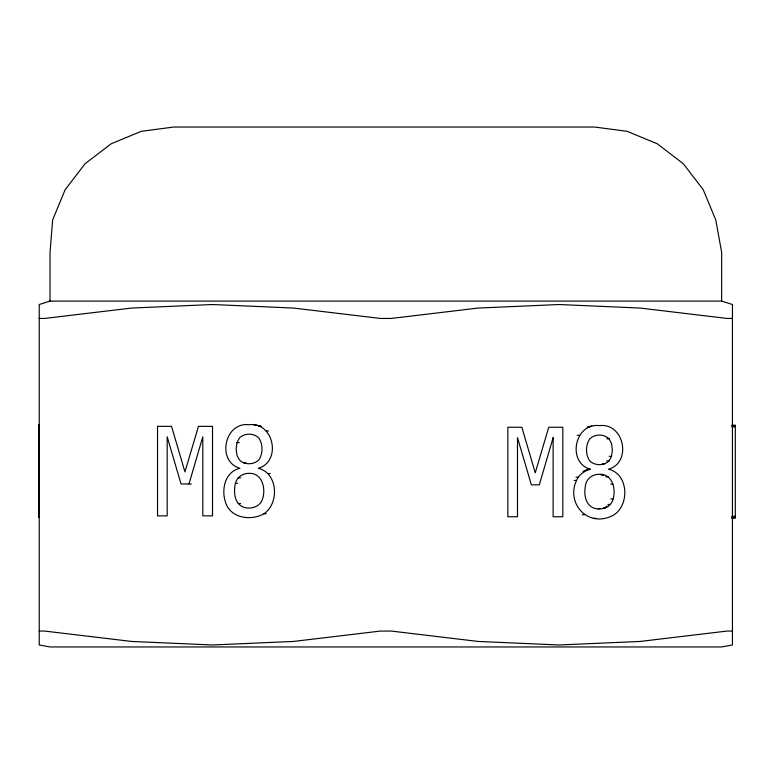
<?xml version="1.0" encoding="UTF-8"?>
<svg xmlns="http://www.w3.org/2000/svg" width="774" height="774" viewBox="0 0 774 774"><rect width="100%" height="100%" fill="white"/><g stroke="black" fill="none" stroke-linecap="round" stroke-linejoin="round"><path stroke-width="1.16" d="M236.97 442.631L236.138 449.075L236.97 455.412L239.466 460.046C244.623 464.99 253.562 464.971 258.729 460.046C263.15 453.603 263.063 444.411 258.777 437.92C253.62 432.927 244.603 432.898 239.466 437.92L236.97 442.631L239.301 442.631M235.383 483.324C233.564 491.548 234.077 503.071 242.978 506.98C250.757 509.892 260.732 506.864 262.812 498.069C265.859 487.997 261.931 472.711 249.064 473.359C242.794 473.233 236.941 477.161 235.383 483.324L237.715 483.324M611.528 456.312L612.36 449.975L611.547 443.531L609.09 438.819C603.933 433.827 594.916 433.798 589.778 438.819C585.425 445.282 585.357 454.493 589.778 460.946C594.935 465.88 603.875 465.871 609.041 460.946L611.528 456.312L609.196 456.312M613.124 498.969C616.172 488.897 612.244 473.601 599.386 474.259C593.116 474.123 587.253 478.051 585.695 484.224C583.877 492.448 584.389 503.961 593.29 507.879C601.069 510.792 611.044 507.763 613.124 498.969L610.792 498.969M188.991 483.973L202.807 436.788L202.807 515.871L212.511 515.871L212.511 426.348L198.444 426.348L184.938 471.917L171.547 426.348L157.528 426.348L157.528 515.871L167.184 515.871L167.184 436.788L181.048 483.973L191.323 483.973M576.533 480.441C566.036 502.694 586.644 526.33 609.893 516.809C629.833 509.834 630.123 474.239 608.567 469.218C632.271 462.368 624.057 422.507 599.386 425.632C574.743 422.556 566.616 462.33 590.243 469.218C584.36 470.969 578.952 474.607 576.533 480.441L574.202 480.441M263.915 513.791C279.424 503.487 278.118 472.953 258.255 468.318C281.959 461.468 273.744 421.607 249.064 424.733C224.431 421.656 216.304 461.439 239.93 468.318C223.096 472.159 220.319 494.122 227.633 507.183C235.19 518.948 252.479 520.234 263.915 513.791L266.246 513.791M583.006 471.347L587.911 469.218L590.243 469.218M50.02 301.096L39.232 304.521L39.232 644.984L50.02 646.958L721.658 646.958L732.446 644.984L732.446 304.521L721.658 301.096L50.02 301.096L50.02 252.363L52.651 219.932L65.171 189.707L85.082 163.749L111.04 143.838L141.265 131.319L173.695 127.042L594.703 127.042L627.143 131.319L657.368 143.838L683.316 163.749L703.237 189.707L715.756 219.932L721.658 252.363L721.658 301.096M591.82 426.029L587.263 427.219L589.595 427.219M598.234 508.837L600.285 508.46M39.232 318.443L44.621 318.443L131.541 308.062L212.531 304.521L293.53 308.062L380.45 318.443L391.228 318.443L478.148 308.062L559.147 304.521L640.137 308.062L727.057 318.443L732.446 318.443M254.211 425.12L256.542 425.12M731.798 425.178L735.3 425.178L735.3 518.058L731.798 518.058M731.798 425.584L735.3 425.584M258.777 426.29L261.109 426.29L257.684 425.41M731.798 426.803L735.3 426.803M266.208 430.963L268.539 430.963M577.22 435.298L579.552 435.298M606.758 438.819L609.09 438.819M606.71 460.946L609.041 460.946M243.529 462.881L245.861 462.881M602.627 463.781L604.958 463.781M267.92 473.553L270.252 473.553M605.761 476.823L608.093 476.823M576.02 477.19L578.352 477.19M238.266 477.858L240.598 477.858M610.734 484.089L613.066 484.089M238.266 503.516L240.598 503.516M607.948 504.445L610.289 504.445M605.858 506.448L608.19 506.448M603.372 507.879L605.703 507.879M582.193 514.729L584.525 514.729M731.798 516.316L735.3 516.374M731.798 517.632L735.3 517.632M39.232 631.062L44.621 631.062L131.541 641.443L212.531 644.984L293.53 641.443L380.45 631.062L391.228 631.062L478.148 641.443L559.147 644.984L640.137 641.443L727.057 631.062L732.446 631.062M593.648 518.251L595.883 518.416M601.175 475.013L603.236 475.391M38.7 424.607L38.7 517.487M553.12 437.678L539.304 484.863L531.361 484.863L517.496 437.678L517.496 516.761L507.841 516.761L507.841 427.248L521.86 427.248L535.25 472.817L548.756 427.248L562.824 427.248L562.824 516.761L553.12 516.761L553.12 437.678"/></g></svg>
